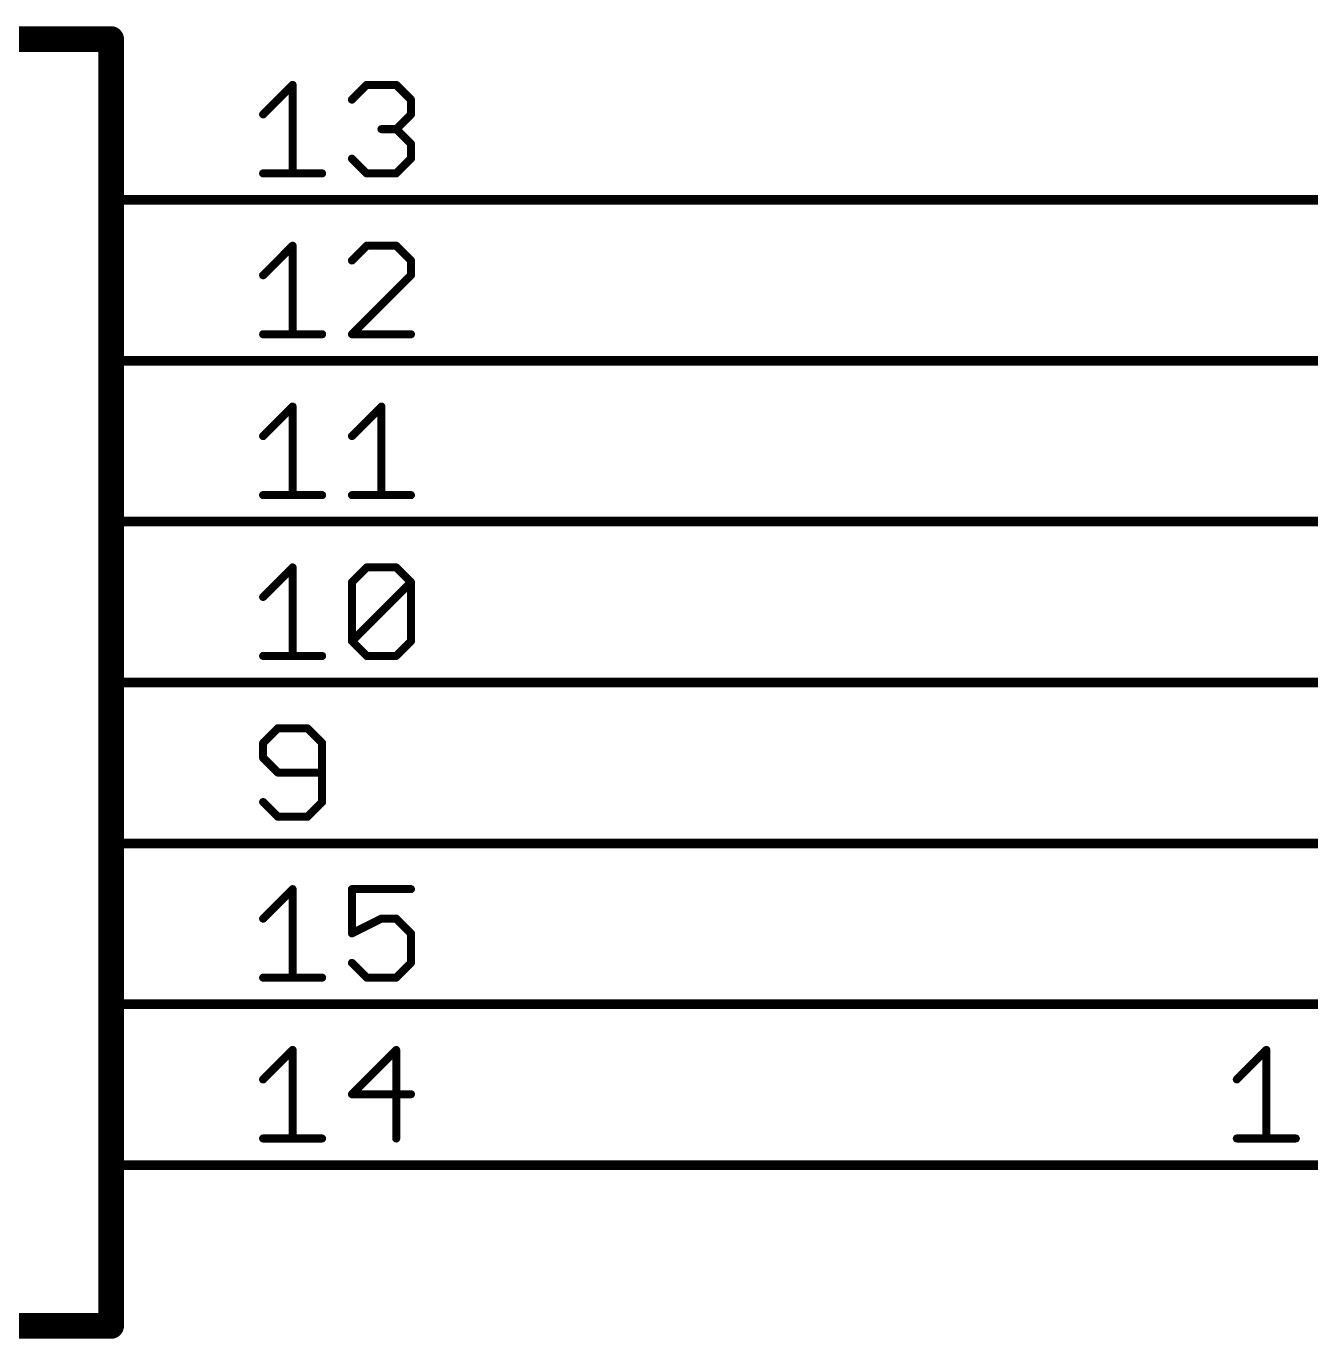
# Model space of a CAD drawing. Extents: x -13 to 211, y -15 to 133.
# Drawn here: x 138.36 to 158.65, y -2.74 to 17.98 of the extents above; entities that cross this region are included whole.
import ezdxf

# ---------------------------------------------------------------- set-up
doc = ezdxf.new("R2010")
doc.units = 0
for name, color, linetype in [('91', 94, 'CONTINUOUS'), ('94', 14, 'CONTINUOUS'), ('95', 251, 'CONTINUOUS')]:
    doc.layers.add(name, color=color, linetype=linetype)

msp = doc.modelspace()

# ---------------------------------------------------------------- linework, layer by layer
at = {"layer": '91', "const_width": 0.1524}
for points in [[(144.78, 15.24), (157.48, 15.24)], [(144.78, 12.7), (157.48, 12.7)], [(144.78, 10.16), (157.48, 10.16)], [(144.78, 7.62), (157.48, 7.62)], [(157.48, 5.08), (144.78, 5.08)], [(144.78, 2.54), (157.48, 2.54)], [(144.78, 0), (157.48, 0)]]:
    msp.add_lwpolyline(points, dxfattribs=at)
at = {"layer": '91', "const_width": 0.0762}
for points in [[(144.78, 15.2781, 1), (144.78, 15.2019)], [(157.48, 15.2019, 1), (157.48, 15.2781)], [(144.78, 12.7381, 1), (144.78, 12.6619)], [(157.48, 12.6619, 1), (157.48, 12.7381)], [(144.78, 10.1981, 1), (144.78, 10.1219)], [(157.48, 10.1219, 1), (157.48, 10.1981)], [(144.78, 7.6581, 1), (144.78, 7.5819)], [(157.48, 7.5819, 1), (157.48, 7.6581)], [(144.78, 5.1181, 1), (144.78, 5.0419)], [(157.48, 5.0419, 1), (157.48, 5.1181)], [(144.78, 2.5781, 1), (144.78, 2.5019)], [(157.48, 2.5019, 1), (157.48, 2.5781)], [(144.78, 0.0381, 1), (144.78, -0.0381)], [(157.48, -0.0381, 1), (157.48, 0.0381)]]:
    msp.add_lwpolyline(points, format="xyb", dxfattribs=at)
at = {"layer": '94'}
for points, const_width in [([(139.7, 17.78), (124.46, 17.78)], 0.4064), ([(139.7, -2.54), (139.7, 17.78)], 0.4064), ([(144.78, 15.24), (139.7, 15.24)], 0.1524), ([(157.48, 15.24), (162.56, 15.24)], 0.1524), ([(144.78, 12.7), (139.7, 12.7)], 0.1524), ([(157.48, 12.7), (162.56, 12.7)], 0.1524), ([(144.78, 10.16), (139.7, 10.16)], 0.1524), ([(157.48, 10.16), (162.56, 10.16)], 0.1524), ([(144.78, 7.62), (139.7, 7.62)], 0.1524), ([(157.48, 7.62), (162.56, 7.62)], 0.1524), ([(144.78, 5.08), (139.7, 5.08)], 0.1524), ([(157.48, 5.08), (162.56, 5.08)], 0.1524), ([(144.78, 2.54), (139.7, 2.54)], 0.1524), ([(157.48, 2.54), (162.56, 2.54)], 0.1524), ([(144.78, 0), (139.7, 0)], 0.1524), ([(157.48, 0), (162.56, 0)], 0.1524), ([(124.46, -2.54), (139.7, -2.54)], 0.4064)]:
    msp.add_lwpolyline(points, dxfattribs=dict(at, const_width=const_width))
for points, const_width in [([(139.8016, 17.78, 1), (139.5984, 17.78)], 0.2032), ([(139.7, 17.6784, 1), (139.7, 17.8816)], 0.2032), ([(139.7, 15.2781, 1), (139.7, 15.2019)], 0.0762), ([(144.78, 15.2019, 1), (144.78, 15.2781)], 0.0762), ([(157.48, 15.2781, 1), (157.48, 15.2019)], 0.0762), ([(139.7, 12.7381, 1), (139.7, 12.6619)], 0.0762), ([(144.78, 12.6619, 1), (144.78, 12.7381)], 0.0762), ([(157.48, 12.7381, 1), (157.48, 12.6619)], 0.0762), ([(139.7, 10.1981, 1), (139.7, 10.1219)], 0.0762), ([(144.78, 10.1219, 1), (144.78, 10.1981)], 0.0762), ([(157.48, 10.1981, 1), (157.48, 10.1219)], 0.0762), ([(139.7, 7.6581, 1), (139.7, 7.5819)], 0.0762), ([(144.78, 7.5819, 1), (144.78, 7.6581)], 0.0762), ([(157.48, 7.6581, 1), (157.48, 7.5819)], 0.0762), ([(139.7, 5.1181, 1), (139.7, 5.0419)], 0.0762), ([(144.78, 5.0419, 1), (144.78, 5.1181)], 0.0762), ([(157.48, 5.1181, 1), (157.48, 5.0419)], 0.0762), ([(139.7, 2.5781, 1), (139.7, 2.5019)], 0.0762), ([(144.78, 2.5019, 1), (144.78, 2.5781)], 0.0762), ([(157.48, 2.5781, 1), (157.48, 2.5019)], 0.0762), ([(139.7, 0.0381, 1), (139.7, -0.0381)], 0.0762), ([(144.78, -0.0381, 1), (144.78, 0.0381)], 0.0762), ([(157.48, 0.0381, 1), (157.48, -0.0381)], 0.0762), ([(139.5984, -2.54, 1), (139.8016, -2.54)], 0.2032), ([(139.7, -2.6416, 1), (139.7, -2.4384)], 0.2032)]:
    msp.add_lwpolyline(points, format="xyb", dxfattribs=dict(at, const_width=const_width))
at = {"layer": '95', "const_width": 0.127}
for points in [[(142.1003, 16.5912), (142.5664, 17.0573)], [(142.5664, 17.0573), (142.5664, 15.6591)], [(143.5036, 16.8243), (143.7366, 17.0573)], [(143.7366, 17.0573), (144.2027, 17.0573)], [(144.2027, 17.0573), (144.4357, 16.8243)], [(144.4357, 16.8243), (144.4357, 16.5912)], [(144.4357, 16.5912), (144.2027, 16.3582)], [(144.2027, 16.3582), (143.9696, 16.3582)], [(144.2027, 16.3582), (144.4357, 16.1252)], [(144.4357, 16.1252), (144.4357, 15.8921)], [(143.7366, 15.6591), (143.5036, 15.8921)], [(144.4357, 15.8921), (144.2027, 15.6591)], [(142.1003, 15.6591), (143.0324, 15.6591)], [(144.2027, 15.6591), (143.7366, 15.6591)], [(142.1003, 14.0512), (142.5664, 14.5173)], [(142.5664, 14.5173), (142.5664, 13.1191)], [(143.7366, 14.5173), (143.5036, 14.2843)], [(144.2027, 14.5173), (143.7366, 14.5173)], [(144.4357, 14.2843), (144.2027, 14.5173)], [(144.4357, 14.0512), (144.4357, 14.2843)], [(143.5036, 13.1191), (144.4357, 14.0512)], [(142.1003, 13.1191), (143.0324, 13.1191)], [(144.4357, 13.1191), (143.5036, 13.1191)], [(142.1003, 11.5112), (142.5664, 11.9773)], [(142.5664, 11.9773), (142.5664, 10.5791)], [(143.5036, 11.5112), (143.9696, 11.9773)], [(143.9696, 11.9773), (143.9696, 10.5791)], [(142.1003, 10.5791), (143.0324, 10.5791)], [(143.5036, 10.5791), (144.4357, 10.5791)], [(142.1003, 8.9712), (142.5664, 9.4373)], [(142.5664, 9.4373), (142.5664, 8.0391)], [(143.5036, 9.2043), (143.7366, 9.4373)], [(143.7366, 9.4373), (144.2027, 9.4373)], [(144.2027, 9.4373), (144.4357, 9.2043)], [(143.5036, 8.2721), (143.5036, 9.2043)], [(143.5036, 8.2721), (144.4357, 9.2043)], [(144.4357, 9.2043), (144.4357, 8.2721)], [(143.7366, 8.0391), (143.5036, 8.2721)], [(144.4357, 8.2721), (144.2027, 8.0391)], [(142.1003, 8.0391), (143.0324, 8.0391)], [(144.2027, 8.0391), (143.7366, 8.0391)], [(142.3333, 6.8973), (142.1003, 6.6643)], [(142.7994, 6.8973), (142.3333, 6.8973)], [(143.0324, 6.6643), (142.7994, 6.8973)], [(142.1003, 6.6643), (142.1003, 6.4312)], [(143.0324, 5.7321), (143.0324, 6.6643)], [(142.1003, 6.4312), (142.3333, 6.1982)], [(142.3333, 6.1982), (143.0324, 6.1982)], [(142.1003, 5.7321), (142.3333, 5.4991)], [(142.7994, 5.4991), (143.0324, 5.7321)], [(142.3333, 5.4991), (142.7994, 5.4991)], [(142.1003, 3.8912), (142.5664, 4.3573)], [(142.5664, 4.3573), (142.5664, 2.9591)], [(144.4357, 4.3573), (143.5036, 4.3573)], [(143.5036, 4.3573), (143.5036, 3.6582)], [(143.5036, 3.6582), (143.9696, 3.8912)], [(143.9696, 3.8912), (144.2027, 3.8912)], [(144.2027, 3.8912), (144.4357, 3.6582)], [(144.4357, 3.6582), (144.4357, 3.1921)], [(143.7366, 2.9591), (143.5036, 3.1921)], [(144.4357, 3.1921), (144.2027, 2.9591)], [(142.1003, 2.9591), (143.0324, 2.9591)], [(144.2027, 2.9591), (143.7366, 2.9591)], [(142.1003, 1.3512), (142.5664, 1.8173)], [(142.5664, 1.8173), (142.5664, 0.4191)], [(144.2027, 1.8173), (143.5036, 1.1182)], [(144.2027, 0.4191), (144.2027, 1.8173)], [(157.4801, 1.3512), (157.9462, 1.8173)], [(157.9462, 1.8173), (157.9462, 0.4191)], [(143.5036, 1.1182), (144.4357, 1.1182)], [(142.1003, 0.4191), (143.0324, 0.4191)], [(157.4801, 0.4191), (158.4123, 0.4191)]]:
    msp.add_lwpolyline(points, dxfattribs=at)
at = {"layer": '95', "const_width": 0.0635}
for points in [[(142.5981, 17.0573, 1), (142.5346, 17.0573)], [(142.5888, 17.0348, 1), (142.5439, 17.0797)], [(143.7366, 17.089, 1), (143.7366, 17.0255)], [(143.7591, 17.0348, 1), (143.7142, 17.0797)], [(144.2251, 17.0797, 1), (144.1802, 17.0348)], [(144.2027, 17.0255, 1), (144.2027, 17.089)], [(143.4811, 16.8467, 1), (143.526, 16.8018)], [(144.4675, 16.8243, 1), (144.404, 16.8243)], [(144.4133, 16.8018, 1), (144.4582, 16.8467)], [(142.0778, 16.6137, 1), (142.1228, 16.5688)], [(144.404, 16.5912, 1), (144.4675, 16.5912)], [(144.4582, 16.5688, 1), (144.4133, 16.6137)], [(143.9696, 16.3899, 1), (143.9696, 16.3264)], [(144.2251, 16.3806, 1), (144.1802, 16.3357)], [(144.1802, 16.3806, 1), (144.2251, 16.3357)], [(144.2027, 16.3264, 1), (144.2027, 16.3899)], [(144.4675, 16.1252, 1), (144.404, 16.1252)], [(144.4133, 16.1027, 1), (144.4582, 16.1476)], [(143.526, 15.9146, 1), (143.4811, 15.8697)], [(144.404, 15.8921, 1), (144.4675, 15.8921)], [(144.4582, 15.8697, 1), (144.4133, 15.9146)], [(142.1003, 15.6909, 1), (142.1003, 15.6273)], [(142.5346, 15.6591, 1), (142.5981, 15.6591)], [(143.0324, 15.6273, 1), (143.0324, 15.6909)], [(143.7366, 15.6909, 1), (143.7366, 15.6273)], [(143.7142, 15.6366, 1), (143.7591, 15.6816)], [(144.1802, 15.6816, 1), (144.2251, 15.6366)], [(144.2027, 15.6273, 1), (144.2027, 15.6909)], [(142.5981, 14.5173, 1), (142.5346, 14.5173)], [(142.5888, 14.4948, 1), (142.5439, 14.5397)], [(143.7366, 14.549, 1), (143.7366, 14.4855)], [(143.7591, 14.4948, 1), (143.7142, 14.5397)], [(144.2251, 14.5397, 1), (144.1802, 14.4948)], [(144.2027, 14.4855, 1), (144.2027, 14.549)], [(143.4811, 14.3067, 1), (143.526, 14.2618)], [(144.4675, 14.2843, 1), (144.404, 14.2843)], [(144.4133, 14.2618, 1), (144.4582, 14.3067)], [(142.0778, 14.0737, 1), (142.1228, 14.0288)], [(144.4582, 14.0288, 1), (144.4133, 14.0737)], [(144.404, 14.0512, 1), (144.4675, 14.0512)], [(142.1003, 13.1509, 1), (142.1003, 13.0874)], [(142.5346, 13.1191, 1), (142.5981, 13.1191)], [(143.0324, 13.0874, 1), (143.0324, 13.1509)], [(143.4811, 13.1416, 1), (143.526, 13.0966)], [(143.5036, 13.1509, 1), (143.5036, 13.0874)], [(144.4357, 13.0874, 1), (144.4357, 13.1509)], [(142.5981, 11.9773, 1), (142.5346, 11.9773)], [(142.5888, 11.9548, 1), (142.5439, 11.9997)], [(144.0014, 11.9773, 1), (143.9379, 11.9773)], [(143.9921, 11.9548, 1), (143.9472, 11.9997)], [(142.0778, 11.5337, 1), (142.1228, 11.4888)], [(143.4811, 11.5337, 1), (143.526, 11.4888)], [(142.1003, 10.6109, 1), (142.1003, 10.5473)], [(142.5346, 10.5791, 1), (142.5981, 10.5791)], [(143.0324, 10.5473, 1), (143.0324, 10.6109)], [(143.5036, 10.6109, 1), (143.5036, 10.5473)], [(143.9379, 10.5791, 1), (144.0014, 10.5791)], [(144.4357, 10.5473, 1), (144.4357, 10.6109)], [(142.5981, 9.4373, 1), (142.5346, 9.4373)], [(142.5888, 9.4148, 1), (142.5439, 9.4597)], [(143.7366, 9.469, 1), (143.7366, 9.4055)], [(143.7591, 9.4148, 1), (143.7142, 9.4597)], [(144.2251, 9.4597, 1), (144.1802, 9.4148)], [(144.2027, 9.4055, 1), (144.2027, 9.469)], [(143.5353, 9.2043, 1), (143.4718, 9.2043)], [(143.4811, 9.2267, 1), (143.526, 9.1818)], [(144.4675, 9.2043, 1), (144.404, 9.2043)], [(144.4582, 9.1818, 1), (144.4133, 9.2267)], [(144.4133, 9.1818, 1), (144.4582, 9.2267)], [(142.0778, 8.9937, 1), (142.1228, 8.9488)], [(143.526, 8.2946, 1), (143.4811, 8.2497)], [(143.4811, 8.2946, 1), (143.526, 8.2497)], [(143.4718, 8.2721, 1), (143.5353, 8.2721)], [(144.404, 8.2721, 1), (144.4675, 8.2721)], [(144.4582, 8.2497, 1), (144.4133, 8.2946)], [(142.1003, 8.0709, 1), (142.1003, 8.0074)], [(143.0324, 8.0074, 1), (143.0324, 8.0709)], [(143.7366, 8.0709, 1), (143.7366, 8.0074)], [(143.7142, 8.0166, 1), (143.7591, 8.0616)], [(144.1802, 8.0616, 1), (144.2251, 8.0166)], [(144.2027, 8.0074, 1), (144.2027, 8.0709)], [(142.5346, 8.0391, 1), (142.5981, 8.0391)], [(142.3333, 6.929, 1), (142.3333, 6.8655)], [(142.3558, 6.8748, 1), (142.3109, 6.9197)], [(142.8218, 6.9197, 1), (142.7769, 6.8748)], [(142.7994, 6.8655, 1), (142.7994, 6.929)], [(142.0778, 6.6867, 1), (142.1228, 6.6418)], [(142.132, 6.6643, 1), (142.0686, 6.6643)], [(143.0642, 6.6643, 1), (143.0007, 6.6643)], [(143.01, 6.6418, 1), (143.0549, 6.6867)], [(142.1228, 6.4537, 1), (142.0778, 6.4088)], [(142.0686, 6.4312, 1), (142.132, 6.4312)], [(142.3333, 6.2299, 1), (142.3333, 6.1664)], [(142.3109, 6.1757, 1), (142.3558, 6.2206)], [(143.0324, 6.1664, 1), (143.0324, 6.2299)], [(142.1228, 5.7546, 1), (142.0778, 5.7097)], [(143.0007, 5.7321, 1), (143.0642, 5.7321)], [(143.0549, 5.7097, 1), (143.01, 5.7546)], [(142.3333, 5.5309, 1), (142.3333, 5.4674)], [(142.3109, 5.4766, 1), (142.3558, 5.5216)], [(142.7769, 5.5216, 1), (142.8218, 5.4766)], [(142.7994, 5.4674, 1), (142.7994, 5.5309)], [(142.5981, 4.3573, 1), (142.5346, 4.3573)], [(142.5888, 4.3348, 1), (142.5439, 4.3797)], [(143.5036, 4.389, 1), (143.5036, 4.3255)], [(143.5353, 4.3573, 1), (143.4718, 4.3573)], [(144.4357, 4.3255, 1), (144.4357, 4.389)], [(142.0778, 3.9137, 1), (142.1228, 3.8688)], [(143.9696, 3.923, 1), (143.9696, 3.8595)], [(143.9838, 3.8628, 1), (143.9554, 3.9196)], [(144.2251, 3.9137, 1), (144.1802, 3.8688)], [(144.2027, 3.8595, 1), (144.2027, 3.923)], [(143.4894, 3.6866, 1), (143.5178, 3.6298)], [(143.4718, 3.6582, 1), (143.5353, 3.6582)], [(144.4675, 3.6582, 1), (144.404, 3.6582)], [(144.4133, 3.6357, 1), (144.4582, 3.6806)], [(143.526, 3.2146, 1), (143.4811, 3.1697)], [(144.404, 3.1921, 1), (144.4675, 3.1921)], [(144.4582, 3.1697, 1), (144.4133, 3.2146)], [(142.1003, 2.9909, 1), (142.1003, 2.9274)], [(142.5346, 2.9591, 1), (142.5981, 2.9591)], [(143.0324, 2.9274, 1), (143.0324, 2.9909)], [(143.7366, 2.9909, 1), (143.7366, 2.9274)], [(143.7142, 2.9366, 1), (143.7591, 2.9816)], [(144.1802, 2.9816, 1), (144.2251, 2.9366)], [(144.2027, 2.9274, 1), (144.2027, 2.9909)], [(142.5981, 1.8173, 1), (142.5346, 1.8173)], [(142.5888, 1.7948, 1), (142.5439, 1.8397)], [(144.2344, 1.8173, 1), (144.1709, 1.8173)], [(144.2251, 1.7948, 1), (144.1802, 1.8397)], [(157.978, 1.8173, 1), (157.9145, 1.8173)], [(157.9687, 1.7948, 1), (157.9238, 1.8397)], [(142.0778, 1.3737, 1), (142.1228, 1.3288)], [(157.4577, 1.3737, 1), (157.5026, 1.3288)], [(143.5036, 1.1499, 1), (143.5036, 1.0864)], [(143.4811, 1.1406, 1), (143.526, 1.0957)], [(144.4357, 1.0864, 1), (144.4357, 1.1499)], [(142.1003, 0.4509, 1), (142.1003, 0.3874)], [(142.5346, 0.4191, 1), (142.5981, 0.4191)], [(143.0324, 0.3874, 1), (143.0324, 0.4509)], [(144.1709, 0.4191, 1), (144.2344, 0.4191)], [(157.4801, 0.4509, 1), (157.4801, 0.3874)], [(157.9145, 0.4191, 1), (157.978, 0.4191)], [(158.4123, 0.3874, 1), (158.4123, 0.4509)]]:
    msp.add_lwpolyline(points, format="xyb", dxfattribs=at)

doc.saveas('drawing.dxf')
